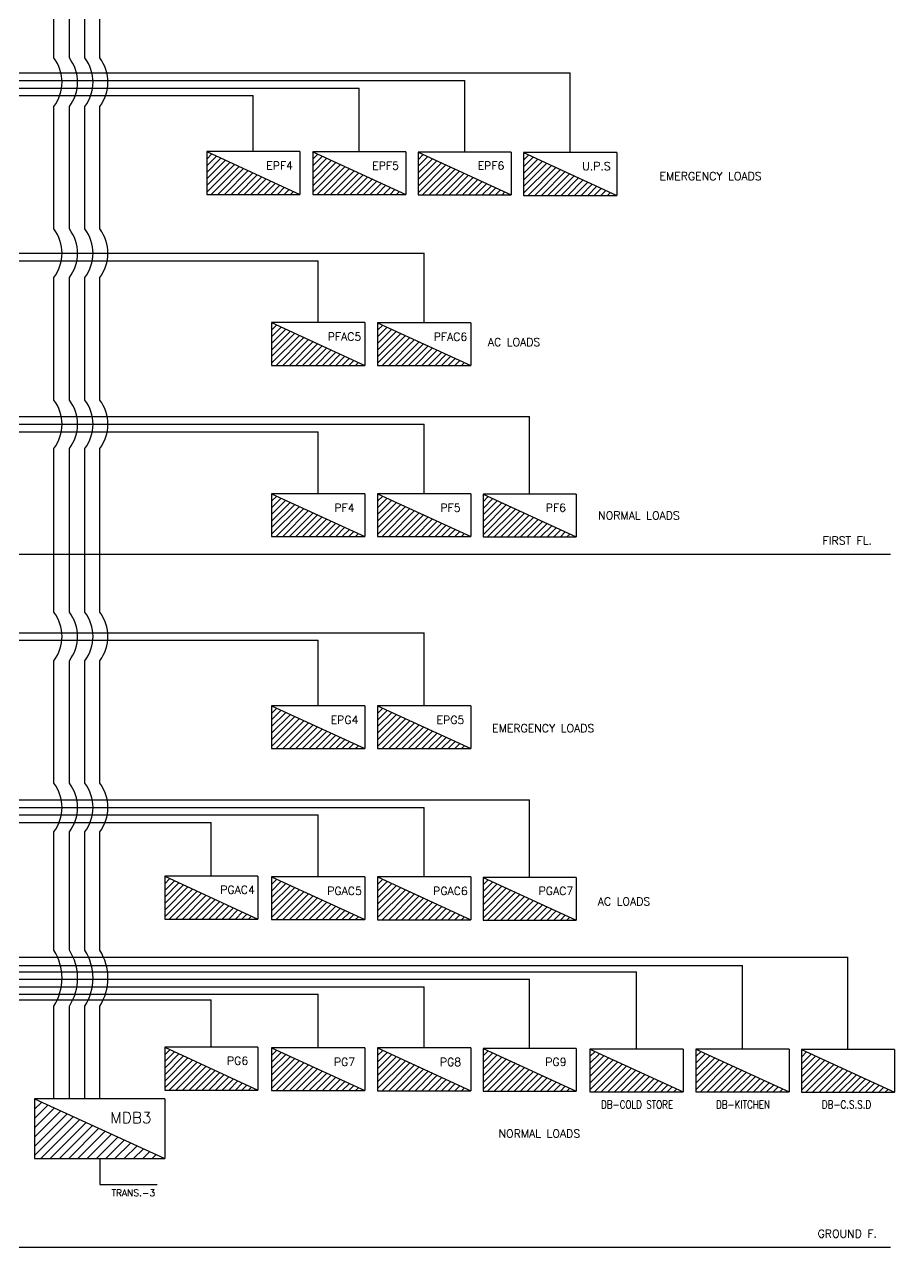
# Model space of a CAD drawing. Extents: x -99534.9 to -99443, y 44726.5 to 44800.5.
# Drawn here: x -99475.61 to -99442.97, y 44726.52 to 44772.36 of the extents above; entities that cross this region are included whole.
import ezdxf
from ezdxf.enums import TextEntityAlignment as Align

# ---------------------------------------------------------------- set-up
doc = ezdxf.new("R2010")
doc.units = 0
doc.header["$MEASUREMENT"] = 0
for name, color, linetype in [('DB', 4, 'CONTINUOUS'), ('E-H', 7, 'CONTINUOUS'), ('TEXT', 200, 'CONTINUOUS'), ('WIRE', 4, 'CONTINUOUS')]:
    doc.layers.add(name, color=color, linetype=linetype)
doc.styles.add('ROMANS', font='ROMANS.shx', dxfattribs={"height": 0.4})

msp = doc.modelspace()

# ---------------------------------------------------------------- linework, layer by layer
at = {"layer": 'DB', "color": 4}
for p, q in [((-99474.503, 44771.102), (-99474.503, 44777.236)), ((-99473.922, 44771.102), (-99473.922, 44777.236)), ((-99473.341, 44771.102), (-99473.341, 44777.236)), ((-99472.782, 44771.102), (-99472.782, 44777.236)), ((-99459.093, 44767.572), (-99459.093, 44770.258)), ((-99455.138, 44767.554), (-99455.138, 44770.544)), ((-99463.049, 44767.59), (-99463.049, 44769.972)), ((-99467.023, 44767.592), (-99467.023, 44769.692)), ((-99474.503, 44764.693), (-99474.503, 44769.284)), ((-99473.922, 44764.693), (-99473.922, 44769.284)), ((-99473.341, 44764.693), (-99473.341, 44769.284)), ((-99472.782, 44764.693), (-99472.782, 44769.284)), ((-99465.276, 44767.592), (-99468.77, 44767.592)), ((-99468.77, 44767.592), (-99465.276, 44765.991)), ((-99468.77, 44767.592), (-99468.77, 44765.991)), ((-99465.276, 44767.592), (-99465.276, 44765.991)), ((-99461.302, 44767.59), (-99464.795, 44767.59)), ((-99464.795, 44767.59), (-99461.302, 44765.989)), ((-99464.795, 44767.59), (-99464.795, 44765.989)), ((-99461.302, 44767.59), (-99461.302, 44765.989)), ((-99457.347, 44767.572), (-99460.84, 44767.572)), ((-99460.84, 44767.572), (-99457.347, 44765.971)), ((-99460.84, 44767.572), (-99460.84, 44765.971)), ((-99457.347, 44767.572), (-99457.347, 44765.971)), ((-99453.391, 44767.554), (-99456.885, 44767.554)), ((-99456.885, 44767.554), (-99453.391, 44765.953)), ((-99456.885, 44767.554), (-99456.885, 44765.953)), ((-99453.391, 44767.554), (-99453.391, 44765.953)), ((-99468.77, 44765.991), (-99465.276, 44765.991)), ((-99464.795, 44765.989), (-99461.302, 44765.989)), ((-99460.84, 44765.971), (-99457.347, 44765.971)), ((-99456.885, 44765.953), (-99453.391, 44765.953)), ((-99464.589, 44761.183), (-99464.589, 44763.504)), ((-99460.614, 44761.181), (-99460.614, 44763.784)), ((-99474.503, 44758.284), (-99474.503, 44762.874)), ((-99473.922, 44758.284), (-99473.922, 44762.874)), ((-99473.341, 44758.284), (-99473.341, 44762.874)), ((-99472.782, 44758.284), (-99472.782, 44762.874)), ((-99466.336, 44761.183), (-99462.842, 44759.582)), ((-99462.842, 44761.183), (-99466.336, 44761.183)), ((-99466.336, 44761.183), (-99466.336, 44759.582)), ((-99462.842, 44761.183), (-99462.842, 44759.582)), ((-99462.361, 44761.181), (-99458.868, 44759.579)), ((-99458.868, 44761.181), (-99462.361, 44761.181)), ((-99462.361, 44761.181), (-99462.361, 44759.579)), ((-99458.868, 44761.181), (-99458.868, 44759.579)), ((-99466.336, 44759.582), (-99462.842, 44759.582)), ((-99462.361, 44759.579), (-99458.868, 44759.579)), ((-99456.659, 44754.753), (-99456.659, 44757.66)), ((-99464.589, 44754.773), (-99464.589, 44757.095)), ((-99460.614, 44754.771), (-99460.614, 44757.374)), ((-99474.503, 44750.332), (-99474.503, 44756.465)), ((-99473.922, 44750.332), (-99473.922, 44756.465)), ((-99473.341, 44750.332), (-99473.341, 44756.465)), ((-99472.782, 44750.332), (-99472.782, 44756.465)), ((-99462.842, 44754.773), (-99466.336, 44754.773)), ((-99466.336, 44754.773), (-99462.842, 44753.172)), ((-99466.336, 44754.773), (-99466.336, 44753.172)), ((-99462.842, 44754.773), (-99462.842, 44753.172)), ((-99458.868, 44754.771), (-99462.361, 44754.771)), ((-99462.361, 44754.771), (-99458.868, 44753.17)), ((-99462.361, 44754.771), (-99462.361, 44753.17)), ((-99458.868, 44754.771), (-99458.868, 44753.17)), ((-99454.912, 44754.753), (-99458.406, 44754.753)), ((-99458.406, 44754.753), (-99454.912, 44753.152)), ((-99458.406, 44754.753), (-99458.406, 44753.152)), ((-99454.912, 44754.753), (-99454.912, 44753.152)), ((-99466.336, 44753.172), (-99462.842, 44753.172)), ((-99462.361, 44753.17), (-99458.868, 44753.17)), ((-99458.406, 44753.152), (-99454.912, 44753.152)), ((-99464.589, 44746.822), (-99464.589, 44749.279)), ((-99460.614, 44746.82), (-99460.614, 44749.558)), ((-99474.503, 44743.922), (-99474.503, 44748.513)), ((-99473.922, 44743.922), (-99473.922, 44748.513)), ((-99473.341, 44743.922), (-99473.341, 44748.513)), ((-99472.782, 44743.922), (-99472.782, 44748.513)), ((-99466.336, 44746.822), (-99462.842, 44745.221)), ((-99462.842, 44746.822), (-99466.336, 44746.822)), ((-99466.336, 44746.822), (-99466.336, 44745.221)), ((-99462.842, 44746.822), (-99462.842, 44745.221)), ((-99462.361, 44746.82), (-99458.868, 44745.218)), ((-99458.868, 44746.82), (-99462.361, 44746.82)), ((-99462.361, 44746.82), (-99462.361, 44745.218)), ((-99458.868, 44746.82), (-99458.868, 44745.218)), ((-99466.336, 44745.221), (-99462.842, 44745.221)), ((-99462.361, 44745.218), (-99458.868, 44745.218)), ((-99456.659, 44740.392), (-99456.659, 44743.299)), ((-99460.614, 44740.41), (-99460.614, 44743.013)), ((-99468.6, 44740.435), (-99468.6, 44742.453)), ((-99464.589, 44740.412), (-99464.589, 44742.734)), ((-99474.503, 44737.669), (-99474.503, 44742.104)), ((-99473.922, 44737.669), (-99473.922, 44742.104)), ((-99473.341, 44737.669), (-99473.341, 44742.104)), ((-99472.782, 44737.669), (-99472.782, 44742.104)), ((-99466.853, 44740.435), (-99470.347, 44740.435)), ((-99470.347, 44740.435), (-99466.853, 44738.834)), ((-99470.347, 44740.435), (-99470.347, 44738.834)), ((-99466.853, 44740.435), (-99466.853, 44738.834)), ((-99462.842, 44740.412), (-99466.336, 44740.412)), ((-99466.336, 44740.412), (-99462.842, 44738.811)), ((-99466.336, 44740.412), (-99466.336, 44738.811)), ((-99462.842, 44740.412), (-99462.842, 44738.811)), ((-99458.868, 44740.41), (-99462.361, 44740.41)), ((-99462.361, 44740.41), (-99458.868, 44738.809)), ((-99462.361, 44740.41), (-99462.361, 44738.809)), ((-99458.868, 44740.41), (-99458.868, 44738.809)), ((-99454.912, 44740.392), (-99458.406, 44740.392)), ((-99458.406, 44740.392), (-99454.912, 44738.791)), ((-99458.406, 44740.392), (-99458.406, 44738.791)), ((-99454.912, 44740.392), (-99454.912, 44738.791)), ((-99470.347, 44738.834), (-99466.853, 44738.834)), ((-99466.336, 44738.811), (-99462.842, 44738.811)), ((-99462.361, 44738.809), (-99458.868, 44738.809)), ((-99458.406, 44738.791), (-99454.912, 44738.791)), ((-99444.719, 44733.94), (-99444.719, 44737.404)), ((-99452.648, 44733.96), (-99452.648, 44736.86)), ((-99448.674, 44733.958), (-99448.674, 44737.094)), ((-99456.659, 44733.983), (-99456.659, 44736.58)), ((-99464.589, 44734.003), (-99464.589, 44736.014)), ((-99460.614, 44734.001), (-99460.614, 44736.294)), ((-99474.503, 44732.096), (-99474.503, 44735.565)), ((-99473.922, 44732.096), (-99473.922, 44735.565)), ((-99473.341, 44732.096), (-99473.341, 44735.565)), ((-99472.782, 44732.096), (-99472.782, 44735.565)), ((-99468.6, 44734.025), (-99468.6, 44735.803)), ((-99470.347, 44734.025), (-99470.347, 44732.424)), ((-99470.347, 44734.025), (-99466.853, 44732.424)), ((-99466.853, 44734.025), (-99470.347, 44734.025)), ((-99466.853, 44734.025), (-99466.853, 44732.424)), ((-99466.336, 44734.003), (-99466.336, 44732.402)), ((-99466.336, 44734.003), (-99462.842, 44732.402)), ((-99462.842, 44734.003), (-99466.336, 44734.003)), ((-99462.842, 44734.003), (-99462.842, 44732.402)), ((-99462.361, 44734.001), (-99462.361, 44732.399)), ((-99462.361, 44734.001), (-99458.868, 44732.399)), ((-99458.868, 44734.001), (-99462.361, 44734.001)), ((-99458.868, 44734.001), (-99458.868, 44732.399)), ((-99458.406, 44733.983), (-99454.912, 44732.381)), ((-99454.912, 44733.983), (-99458.406, 44733.983)), ((-99458.406, 44733.983), (-99458.406, 44732.381)), ((-99454.912, 44733.983), (-99454.912, 44732.381)), ((-99450.902, 44733.96), (-99454.395, 44733.96)), ((-99454.395, 44733.96), (-99450.902, 44732.359)), ((-99454.395, 44733.96), (-99454.395, 44732.359)), ((-99450.902, 44733.96), (-99450.902, 44732.359)), ((-99446.927, 44733.958), (-99450.421, 44733.958)), ((-99450.421, 44733.958), (-99446.927, 44732.357)), ((-99450.421, 44733.958), (-99450.421, 44732.357)), ((-99446.927, 44733.958), (-99446.927, 44732.357)), ((-99446.465, 44733.94), (-99446.465, 44732.339)), ((-99442.972, 44733.94), (-99446.465, 44733.94)), ((-99446.465, 44733.94), (-99442.972, 44732.339)), ((-99442.972, 44733.94), (-99442.972, 44732.339)), ((-99470.347, 44732.424), (-99466.853, 44732.424)), ((-99466.336, 44732.402), (-99462.842, 44732.402)), ((-99462.361, 44732.399), (-99458.868, 44732.399)), ((-99458.406, 44732.381), (-99454.912, 44732.381)), ((-99454.395, 44732.359), (-99450.902, 44732.359)), ((-99450.421, 44732.357), (-99446.927, 44732.357)), ((-99446.465, 44732.339), (-99442.972, 44732.339)), ((-99475.227, 44732.096), (-99470.336, 44729.855)), ((-99470.336, 44732.096), (-99475.227, 44732.096)), ((-99475.227, 44732.096), (-99475.227, 44729.855)), ((-99470.336, 44732.096), (-99470.336, 44729.855)), ((-99475.227, 44729.855), (-99470.336, 44729.855)), ((-99472.779, 44729.855), (-99472.779, 44728.878)), ((-99472.779, 44728.878), (-99470.625, 44728.878))]:
    msp.add_line(p, q, dxfattribs=at)
for centre, radius, start, end in [((-99475.701, 44770.193), 1.504, 322.8028, 37.1972), ((-99475.12, 44770.193), 1.504, 322.8028, 37.1972), ((-99474.539, 44770.193), 1.504, 322.8028, 37.1972), ((-99473.98, 44770.193), 1.504, 322.8028, 37.1972), ((-99475.701, 44763.784), 1.504, 322.8028, 37.1972), ((-99475.12, 44763.784), 1.504, 322.8028, 37.1972), ((-99474.539, 44763.784), 1.504, 322.8028, 37.1972), ((-99473.98, 44763.784), 1.504, 322.8028, 37.1972), ((-99475.701, 44757.374), 1.504, 322.8028, 37.1972), ((-99475.12, 44757.374), 1.504, 322.8028, 37.1972), ((-99474.539, 44757.374), 1.504, 322.8028, 37.1972), ((-99473.98, 44757.374), 1.504, 322.8028, 37.1972), ((-99475.701, 44749.423), 1.504, 322.8028, 37.1972), ((-99475.12, 44749.423), 1.504, 322.8028, 37.1972), ((-99474.539, 44749.423), 1.504, 322.8028, 37.1972), ((-99473.98, 44749.423), 1.504, 322.8028, 37.1972), ((-99475.701, 44743.013), 1.504, 322.8028, 37.1972), ((-99475.12, 44743.013), 1.504, 322.8028, 37.1972), ((-99474.539, 44743.013), 1.504, 322.8028, 37.1972), ((-99473.98, 44743.013), 1.504, 322.8028, 37.1972), ((-99476.159, 44736.617), 1.962, 327.5724, 32.4276), ((-99475.578, 44736.617), 1.962, 327.5724, 32.4276), ((-99474.997, 44736.617), 1.962, 327.5724, 32.4276), ((-99474.438, 44736.617), 1.962, 327.5724, 32.4276)]:
    msp.add_arc(centre, radius, start, end, dxfattribs=at)
at = {"layer": 'E-H', "color": 4}
for p, q in [((-99487.252, 44770.544), (-99455.138, 44770.544)), ((-99487.252, 44770.258), (-99459.093, 44770.258)), ((-99487.252, 44769.972), (-99463.049, 44769.972)), ((-99487.252, 44769.692), (-99467.023, 44769.692)), ((-99487.252, 44763.784), (-99460.614, 44763.784)), ((-99487.252, 44763.504), (-99464.589, 44763.504)), ((-99487.252, 44757.66), (-99456.659, 44757.66)), ((-99487.252, 44757.374), (-99460.614, 44757.374)), ((-99487.252, 44757.095), (-99464.589, 44757.095)), ((-99443.125, 44752.497), (-99494.238, 44752.497)), ((-99487.252, 44749.558), (-99460.614, 44749.558)), ((-99487.252, 44749.279), (-99464.589, 44749.279)), ((-99487.252, 44743.299), (-99456.659, 44743.299)), ((-99487.252, 44743.013), (-99460.614, 44743.013)), ((-99487.252, 44742.734), (-99464.589, 44742.734)), ((-99487.252, 44742.453), (-99468.6, 44742.453)), ((-99487.252, 44737.404), (-99444.719, 44737.404)), ((-99487.252, 44737.094), (-99448.674, 44737.094)), ((-99487.252, 44736.86), (-99452.648, 44736.86)), ((-99487.252, 44736.58), (-99456.659, 44736.58)), ((-99487.252, 44736.294), (-99460.614, 44736.294)), ((-99487.252, 44736.014), (-99464.589, 44736.014)), ((-99487.252, 44735.803), (-99468.6, 44735.803)), ((-99443.125, 44726.522), (-99494.238, 44726.522))]:
    msp.add_line(p, q, dxfattribs=at)
at = {"layer": 'WIRE', "color": 9}
for p, q in [((-99468.77, 44767.56), (-99468.747, 44767.582)), ((-99468.77, 44767.311), (-99468.577, 44767.504)), ((-99464.795, 44767.557), (-99464.773, 44767.58)), ((-99464.795, 44767.309), (-99464.603, 44767.502)), ((-99460.84, 44767.539), (-99460.818, 44767.562)), ((-99456.885, 44767.521), (-99456.863, 44767.544)), ((-99468.77, 44767.063), (-99468.407, 44767.426)), ((-99468.77, 44766.815), (-99468.237, 44767.348)), ((-99468.77, 44766.567), (-99468.067, 44767.27)), ((-99468.77, 44766.319), (-99467.896, 44767.192)), ((-99468.77, 44766.07), (-99467.726, 44767.114)), ((-99464.795, 44767.061), (-99464.433, 44767.424)), ((-99464.795, 44766.813), (-99464.262, 44767.346)), ((-99464.795, 44766.565), (-99464.092, 44767.268)), ((-99464.795, 44766.316), (-99463.922, 44767.19)), ((-99464.795, 44766.068), (-99463.752, 44767.112)), ((-99460.84, 44767.291), (-99460.648, 44767.484)), ((-99460.84, 44767.043), (-99460.477, 44767.406)), ((-99460.84, 44766.795), (-99460.307, 44767.328)), ((-99460.84, 44766.547), (-99460.137, 44767.25)), ((-99460.84, 44766.298), (-99459.967, 44767.172)), ((-99460.84, 44766.05), (-99459.797, 44767.094)), ((-99456.885, 44767.273), (-99456.692, 44767.466)), ((-99456.885, 44767.025), (-99456.522, 44767.388)), ((-99456.885, 44766.777), (-99456.352, 44767.31)), ((-99456.885, 44766.529), (-99456.182, 44767.232)), ((-99456.885, 44766.28), (-99456.012, 44767.154)), ((-99456.885, 44766.032), (-99455.841, 44767.076)), ((-99468.601, 44765.991), (-99467.556, 44767.036)), ((-99468.353, 44765.991), (-99467.386, 44766.958)), ((-99468.105, 44765.991), (-99467.216, 44766.88)), ((-99467.856, 44765.991), (-99467.046, 44766.802)), ((-99467.608, 44765.991), (-99466.875, 44766.724)), ((-99467.36, 44765.991), (-99466.705, 44766.646)), ((-99464.627, 44765.989), (-99463.582, 44767.034)), ((-99464.378, 44765.989), (-99463.411, 44766.956)), ((-99464.13, 44765.989), (-99463.241, 44766.878)), ((-99463.882, 44765.989), (-99463.071, 44766.8)), ((-99463.634, 44765.989), (-99462.901, 44766.722)), ((-99463.386, 44765.989), (-99462.731, 44766.644)), ((-99460.671, 44765.971), (-99459.626, 44767.016)), ((-99460.423, 44765.971), (-99459.456, 44766.938)), ((-99460.175, 44765.971), (-99459.286, 44766.86)), ((-99459.927, 44765.971), (-99459.116, 44766.782)), ((-99459.679, 44765.971), (-99458.946, 44766.704)), ((-99459.43, 44765.971), (-99458.775, 44766.626)), ((-99456.716, 44765.953), (-99455.671, 44766.998)), ((-99456.468, 44765.953), (-99455.501, 44766.92)), ((-99456.22, 44765.953), (-99455.331, 44766.842)), ((-99455.972, 44765.953), (-99455.161, 44766.764)), ((-99455.723, 44765.953), (-99454.99, 44766.686)), ((-99455.475, 44765.953), (-99454.82, 44766.608)), ((-99467.112, 44765.991), (-99466.535, 44766.568)), ((-99466.864, 44765.991), (-99466.365, 44766.49)), ((-99466.615, 44765.991), (-99466.195, 44766.412)), ((-99466.367, 44765.991), (-99466.024, 44766.334)), ((-99466.119, 44765.991), (-99465.854, 44766.256)), ((-99465.871, 44765.991), (-99465.684, 44766.178)), ((-99463.137, 44765.989), (-99462.56, 44766.566)), ((-99462.889, 44765.989), (-99462.39, 44766.488)), ((-99462.641, 44765.989), (-99462.22, 44766.41)), ((-99462.393, 44765.989), (-99462.05, 44766.332)), ((-99462.145, 44765.989), (-99461.88, 44766.254)), ((-99461.896, 44765.989), (-99461.709, 44766.176)), ((-99459.182, 44765.971), (-99458.605, 44766.548)), ((-99458.934, 44765.971), (-99458.435, 44766.47)), ((-99458.686, 44765.971), (-99458.265, 44766.392)), ((-99458.438, 44765.971), (-99458.095, 44766.314)), ((-99458.189, 44765.971), (-99457.925, 44766.236)), ((-99457.941, 44765.971), (-99457.754, 44766.158)), ((-99455.227, 44765.953), (-99454.65, 44766.53)), ((-99454.979, 44765.953), (-99454.48, 44766.452)), ((-99454.731, 44765.953), (-99454.31, 44766.374)), ((-99454.482, 44765.953), (-99454.14, 44766.296)), ((-99454.234, 44765.953), (-99453.969, 44766.218)), ((-99453.986, 44765.953), (-99453.799, 44766.14)), ((-99465.623, 44765.991), (-99465.514, 44766.1)), ((-99465.374, 44765.991), (-99465.344, 44766.022)), ((-99461.648, 44765.989), (-99461.539, 44766.098)), ((-99461.4, 44765.989), (-99461.369, 44766.02)), ((-99457.693, 44765.971), (-99457.584, 44766.08)), ((-99457.445, 44765.971), (-99457.414, 44766.002)), ((-99453.738, 44765.953), (-99453.629, 44766.062)), ((-99453.49, 44765.953), (-99453.459, 44765.984)), ((-99466.336, 44761.15), (-99466.313, 44761.173)), ((-99466.336, 44760.902), (-99466.143, 44761.095)), ((-99462.361, 44761.148), (-99462.339, 44761.17)), ((-99462.361, 44760.9), (-99462.169, 44761.092)), ((-99466.336, 44760.654), (-99465.973, 44761.017)), ((-99466.336, 44760.406), (-99465.803, 44760.939)), ((-99466.336, 44760.157), (-99465.633, 44760.861)), ((-99466.336, 44759.909), (-99465.462, 44760.783)), ((-99466.336, 44759.661), (-99465.292, 44760.705)), ((-99466.167, 44759.582), (-99465.122, 44760.627)), ((-99462.361, 44760.652), (-99461.998, 44761.014)), ((-99462.361, 44760.403), (-99461.828, 44760.936)), ((-99462.361, 44760.155), (-99461.658, 44760.858)), ((-99462.361, 44759.907), (-99461.488, 44760.78)), ((-99462.361, 44759.659), (-99461.318, 44760.702)), ((-99462.192, 44759.579), (-99461.147, 44760.624)), ((-99465.919, 44759.582), (-99464.952, 44760.549)), ((-99465.671, 44759.582), (-99464.782, 44760.471)), ((-99465.422, 44759.582), (-99464.611, 44760.393)), ((-99465.174, 44759.582), (-99464.441, 44760.315)), ((-99464.926, 44759.582), (-99464.271, 44760.237)), ((-99461.944, 44759.579), (-99460.977, 44760.546)), ((-99461.696, 44759.579), (-99460.807, 44760.468)), ((-99461.448, 44759.579), (-99460.637, 44760.39)), ((-99461.2, 44759.579), (-99460.467, 44760.312)), ((-99460.951, 44759.579), (-99460.297, 44760.234)), ((-99464.678, 44759.582), (-99464.101, 44760.159)), ((-99464.43, 44759.582), (-99463.931, 44760.081)), ((-99464.181, 44759.582), (-99463.76, 44760.002)), ((-99463.933, 44759.582), (-99463.59, 44759.924)), ((-99463.685, 44759.582), (-99463.42, 44759.846)), ((-99463.437, 44759.582), (-99463.25, 44759.768)), ((-99460.703, 44759.579), (-99460.126, 44760.156)), ((-99460.455, 44759.579), (-99459.956, 44760.078)), ((-99460.207, 44759.579), (-99459.786, 44760)), ((-99459.959, 44759.579), (-99459.616, 44759.922)), ((-99459.71, 44759.579), (-99459.446, 44759.844)), ((-99459.462, 44759.579), (-99459.275, 44759.766)), ((-99463.189, 44759.582), (-99463.08, 44759.69)), ((-99462.94, 44759.582), (-99462.91, 44759.612)), ((-99459.214, 44759.579), (-99459.105, 44759.688)), ((-99458.966, 44759.579), (-99458.935, 44759.61)), ((-99466.336, 44754.741), (-99466.313, 44754.763)), ((-99466.336, 44754.493), (-99466.143, 44754.685)), ((-99462.361, 44754.738), (-99462.339, 44754.761)), ((-99462.361, 44754.49), (-99462.169, 44754.683)), ((-99458.406, 44754.72), (-99458.384, 44754.743)), ((-99466.336, 44754.244), (-99465.973, 44754.607)), ((-99466.336, 44753.996), (-99465.803, 44754.529)), ((-99466.336, 44753.748), (-99465.633, 44754.451)), ((-99466.336, 44753.5), (-99465.462, 44754.373)), ((-99466.336, 44753.252), (-99465.292, 44754.295)), ((-99466.167, 44753.172), (-99465.122, 44754.217)), ((-99462.361, 44754.242), (-99461.998, 44754.605)), ((-99462.361, 44753.994), (-99461.828, 44754.527)), ((-99462.361, 44753.746), (-99461.658, 44754.449)), ((-99462.361, 44753.498), (-99461.488, 44754.371)), ((-99462.361, 44753.249), (-99461.318, 44754.293)), ((-99462.192, 44753.17), (-99461.147, 44754.215)), ((-99458.406, 44754.472), (-99458.213, 44754.665)), ((-99458.406, 44754.224), (-99458.043, 44754.587)), ((-99458.406, 44753.976), (-99457.873, 44754.509)), ((-99458.406, 44753.728), (-99457.703, 44754.431)), ((-99458.406, 44753.479), (-99457.533, 44754.353)), ((-99458.406, 44753.231), (-99457.363, 44754.275)), ((-99465.919, 44753.172), (-99464.952, 44754.139)), ((-99465.671, 44753.172), (-99464.782, 44754.061)), ((-99465.422, 44753.172), (-99464.611, 44753.983)), ((-99465.174, 44753.172), (-99464.441, 44753.905)), ((-99464.926, 44753.172), (-99464.271, 44753.827)), ((-99464.678, 44753.172), (-99464.101, 44753.749)), ((-99461.944, 44753.17), (-99460.977, 44754.137)), ((-99461.696, 44753.17), (-99460.807, 44754.059)), ((-99461.448, 44753.17), (-99460.637, 44753.981)), ((-99461.2, 44753.17), (-99460.467, 44753.903)), ((-99460.951, 44753.17), (-99460.297, 44753.825)), ((-99458.237, 44753.152), (-99457.192, 44754.197)), ((-99457.989, 44753.152), (-99457.022, 44754.119)), ((-99457.741, 44753.152), (-99456.852, 44754.041)), ((-99457.493, 44753.152), (-99456.682, 44753.963)), ((-99457.244, 44753.152), (-99456.512, 44753.885)), ((-99456.996, 44753.152), (-99456.341, 44753.807)), ((-99464.43, 44753.172), (-99463.931, 44753.671)), ((-99464.181, 44753.172), (-99463.76, 44753.593)), ((-99463.933, 44753.172), (-99463.59, 44753.515)), ((-99463.685, 44753.172), (-99463.42, 44753.437)), ((-99463.437, 44753.172), (-99463.25, 44753.359)), ((-99460.703, 44753.17), (-99460.126, 44753.747)), ((-99460.455, 44753.17), (-99459.956, 44753.669)), ((-99460.207, 44753.17), (-99459.786, 44753.591)), ((-99459.959, 44753.17), (-99459.616, 44753.513)), ((-99459.71, 44753.17), (-99459.446, 44753.435)), ((-99459.462, 44753.17), (-99459.275, 44753.357)), ((-99456.748, 44753.152), (-99456.171, 44753.729)), ((-99456.5, 44753.152), (-99456.001, 44753.651)), ((-99456.252, 44753.152), (-99455.831, 44753.573)), ((-99456.003, 44753.152), (-99455.661, 44753.495)), ((-99455.755, 44753.152), (-99455.49, 44753.417)), ((-99455.507, 44753.152), (-99455.32, 44753.339)), ((-99463.189, 44753.172), (-99463.08, 44753.281)), ((-99462.94, 44753.172), (-99462.91, 44753.203)), ((-99459.214, 44753.17), (-99459.105, 44753.279)), ((-99458.966, 44753.17), (-99458.935, 44753.201)), ((-99455.259, 44753.152), (-99455.15, 44753.261)), ((-99455.011, 44753.152), (-99454.98, 44753.183)), ((-99466.336, 44746.789), (-99466.313, 44746.811)), ((-99466.336, 44746.541), (-99466.143, 44746.733)), ((-99466.336, 44746.293), (-99465.973, 44746.655)), ((-99466.336, 44746.044), (-99465.803, 44746.577)), ((-99466.336, 44745.796), (-99465.633, 44746.499)), ((-99466.336, 44745.548), (-99465.462, 44746.421)), ((-99462.361, 44746.787), (-99462.339, 44746.809)), ((-99462.361, 44746.539), (-99462.169, 44746.731)), ((-99462.361, 44746.29), (-99461.998, 44746.653)), ((-99462.361, 44746.042), (-99461.828, 44746.575)), ((-99462.361, 44745.794), (-99461.658, 44746.497)), ((-99462.361, 44745.546), (-99461.488, 44746.419)), ((-99466.336, 44745.3), (-99465.292, 44746.343)), ((-99466.167, 44745.221), (-99465.122, 44746.265)), ((-99465.919, 44745.221), (-99464.952, 44746.187)), ((-99465.671, 44745.221), (-99464.782, 44746.109)), ((-99465.422, 44745.221), (-99464.611, 44746.031)), ((-99462.361, 44745.298), (-99461.318, 44746.341)), ((-99462.192, 44745.218), (-99461.147, 44746.263)), ((-99461.944, 44745.218), (-99460.977, 44746.185)), ((-99461.696, 44745.218), (-99460.807, 44746.107)), ((-99461.448, 44745.218), (-99460.637, 44746.029)), ((-99465.174, 44745.221), (-99464.441, 44745.953)), ((-99464.926, 44745.221), (-99464.271, 44745.875)), ((-99464.678, 44745.221), (-99464.101, 44745.797)), ((-99464.43, 44745.221), (-99463.931, 44745.719)), ((-99464.181, 44745.221), (-99463.76, 44745.641)), ((-99463.933, 44745.221), (-99463.59, 44745.563)), ((-99461.2, 44745.218), (-99460.467, 44745.951)), ((-99460.951, 44745.218), (-99460.297, 44745.873)), ((-99460.703, 44745.218), (-99460.126, 44745.795)), ((-99460.455, 44745.218), (-99459.956, 44745.717)), ((-99460.207, 44745.218), (-99459.786, 44745.639)), ((-99459.959, 44745.218), (-99459.616, 44745.561)), ((-99463.685, 44745.221), (-99463.42, 44745.485)), ((-99463.437, 44745.221), (-99463.25, 44745.407)), ((-99463.189, 44745.221), (-99463.08, 44745.329)), ((-99462.94, 44745.221), (-99462.91, 44745.251)), ((-99459.71, 44745.218), (-99459.446, 44745.483)), ((-99459.462, 44745.218), (-99459.275, 44745.405)), ((-99459.214, 44745.218), (-99459.105, 44745.327)), ((-99458.966, 44745.218), (-99458.935, 44745.249)), ((-99470.347, 44740.402), (-99470.324, 44740.424)), ((-99470.347, 44740.154), (-99470.154, 44740.346)), ((-99470.347, 44739.906), (-99469.984, 44740.268)), ((-99470.347, 44739.658), (-99469.814, 44740.19)), ((-99470.347, 44739.409), (-99469.643, 44740.112)), ((-99470.347, 44739.161), (-99469.473, 44740.034)), ((-99466.336, 44740.38), (-99466.313, 44740.402)), ((-99466.336, 44740.131), (-99466.143, 44740.324)), ((-99466.336, 44739.883), (-99465.973, 44740.246)), ((-99466.336, 44739.635), (-99465.803, 44740.168)), ((-99466.336, 44739.387), (-99465.633, 44740.09)), ((-99466.336, 44739.139), (-99465.462, 44740.012)), ((-99462.361, 44740.377), (-99462.339, 44740.4)), ((-99462.361, 44740.129), (-99462.169, 44740.322)), ((-99462.361, 44739.881), (-99461.998, 44740.244)), ((-99462.361, 44739.633), (-99461.828, 44740.166)), ((-99462.361, 44739.385), (-99461.658, 44740.088)), ((-99462.361, 44739.136), (-99461.488, 44740.01)), ((-99458.406, 44740.359), (-99458.384, 44740.382)), ((-99458.406, 44740.111), (-99458.213, 44740.304)), ((-99458.406, 44739.863), (-99458.043, 44740.226)), ((-99458.406, 44739.615), (-99457.873, 44740.148)), ((-99458.406, 44739.367), (-99457.703, 44740.07)), ((-99470.347, 44738.913), (-99469.303, 44739.956)), ((-99470.178, 44738.834), (-99469.133, 44739.878)), ((-99469.93, 44738.834), (-99468.963, 44739.8)), ((-99469.681, 44738.834), (-99468.793, 44739.722)), ((-99469.433, 44738.834), (-99468.622, 44739.644)), ((-99469.185, 44738.834), (-99468.452, 44739.566)), ((-99466.336, 44738.89), (-99465.292, 44739.934)), ((-99466.167, 44738.811), (-99465.122, 44739.856)), ((-99465.919, 44738.811), (-99464.952, 44739.778)), ((-99465.671, 44738.811), (-99464.782, 44739.7)), ((-99465.422, 44738.811), (-99464.611, 44739.622)), ((-99465.174, 44738.811), (-99464.441, 44739.544)), ((-99462.361, 44738.888), (-99461.318, 44739.932)), ((-99462.192, 44738.809), (-99461.147, 44739.854)), ((-99461.944, 44738.809), (-99460.977, 44739.776)), ((-99461.696, 44738.809), (-99460.807, 44739.698)), ((-99461.448, 44738.809), (-99460.637, 44739.62)), ((-99461.2, 44738.809), (-99460.467, 44739.542)), ((-99458.406, 44739.118), (-99457.533, 44739.992)), ((-99458.406, 44738.87), (-99457.363, 44739.914)), ((-99458.237, 44738.791), (-99457.192, 44739.836)), ((-99457.989, 44738.791), (-99457.022, 44739.758)), ((-99457.741, 44738.791), (-99456.852, 44739.68)), ((-99457.493, 44738.791), (-99456.682, 44739.602)), ((-99468.937, 44738.834), (-99468.282, 44739.488)), ((-99468.689, 44738.834), (-99468.112, 44739.41)), ((-99468.44, 44738.834), (-99467.942, 44739.332)), ((-99468.192, 44738.834), (-99467.771, 44739.254)), ((-99467.944, 44738.834), (-99467.601, 44739.176)), ((-99467.696, 44738.834), (-99467.431, 44739.098)), ((-99464.926, 44738.811), (-99464.271, 44739.466)), ((-99464.678, 44738.811), (-99464.101, 44739.388)), ((-99464.43, 44738.811), (-99463.931, 44739.31)), ((-99464.181, 44738.811), (-99463.76, 44739.232)), ((-99463.933, 44738.811), (-99463.59, 44739.154)), ((-99460.951, 44738.809), (-99460.297, 44739.464)), ((-99460.703, 44738.809), (-99460.126, 44739.386)), ((-99460.455, 44738.809), (-99459.956, 44739.308)), ((-99460.207, 44738.809), (-99459.786, 44739.23)), ((-99459.959, 44738.809), (-99459.616, 44739.152)), ((-99457.244, 44738.791), (-99456.512, 44739.524)), ((-99456.996, 44738.791), (-99456.341, 44739.446)), ((-99456.748, 44738.791), (-99456.171, 44739.368)), ((-99456.5, 44738.791), (-99456.001, 44739.29)), ((-99456.252, 44738.791), (-99455.831, 44739.212)), ((-99456.003, 44738.791), (-99455.661, 44739.134)), ((-99467.448, 44738.834), (-99467.261, 44739.02)), ((-99467.2, 44738.834), (-99467.091, 44738.942)), ((-99466.951, 44738.834), (-99466.92, 44738.864)), ((-99463.685, 44738.811), (-99463.42, 44739.076)), ((-99463.437, 44738.811), (-99463.25, 44738.998)), ((-99463.189, 44738.811), (-99463.08, 44738.92)), ((-99462.94, 44738.811), (-99462.91, 44738.842)), ((-99459.71, 44738.809), (-99459.446, 44739.074)), ((-99459.462, 44738.809), (-99459.275, 44738.996)), ((-99459.214, 44738.809), (-99459.105, 44738.918)), ((-99458.966, 44738.809), (-99458.935, 44738.84)), ((-99455.755, 44738.791), (-99455.49, 44739.056)), ((-99455.507, 44738.791), (-99455.32, 44738.978)), ((-99455.259, 44738.791), (-99455.15, 44738.9)), ((-99455.011, 44738.791), (-99454.98, 44738.822)), ((-99470.347, 44733.993), (-99470.324, 44734.015)), ((-99470.347, 44733.744), (-99470.154, 44733.937)), ((-99470.347, 44733.496), (-99469.984, 44733.859)), ((-99470.347, 44733.248), (-99469.814, 44733.781)), ((-99470.347, 44733), (-99469.643, 44733.703)), ((-99470.347, 44732.752), (-99469.473, 44733.625)), ((-99466.336, 44733.97), (-99466.313, 44733.993)), ((-99466.336, 44733.722), (-99466.143, 44733.915)), ((-99466.336, 44733.474), (-99465.973, 44733.837)), ((-99466.336, 44733.226), (-99465.803, 44733.759)), ((-99466.336, 44732.977), (-99465.633, 44733.681)), ((-99466.336, 44732.729), (-99465.462, 44733.603)), ((-99462.361, 44733.968), (-99462.339, 44733.99)), ((-99462.361, 44733.72), (-99462.169, 44733.912)), ((-99462.361, 44733.472), (-99461.998, 44733.834)), ((-99462.361, 44733.223), (-99461.828, 44733.756)), ((-99462.361, 44732.975), (-99461.658, 44733.678)), ((-99462.361, 44732.727), (-99461.488, 44733.6)), ((-99458.406, 44733.95), (-99458.384, 44733.972)), ((-99458.406, 44733.702), (-99458.213, 44733.894)), ((-99458.406, 44733.454), (-99458.043, 44733.816)), ((-99458.406, 44733.205), (-99457.873, 44733.738)), ((-99458.406, 44732.957), (-99457.703, 44733.66)), ((-99458.406, 44732.709), (-99457.533, 44733.582)), ((-99454.395, 44733.927), (-99454.373, 44733.95)), ((-99454.395, 44733.679), (-99454.203, 44733.872)), ((-99454.395, 44733.431), (-99454.032, 44733.794)), ((-99454.395, 44733.183), (-99453.862, 44733.716)), ((-99454.395, 44732.935), (-99453.692, 44733.638)), ((-99450.421, 44733.925), (-99450.398, 44733.948)), ((-99450.421, 44733.677), (-99450.228, 44733.87)), ((-99450.421, 44733.429), (-99450.058, 44733.792)), ((-99450.421, 44733.181), (-99449.888, 44733.714)), ((-99450.421, 44732.932), (-99449.717, 44733.636)), ((-99446.465, 44733.907), (-99446.443, 44733.93)), ((-99446.465, 44733.659), (-99446.273, 44733.852)), ((-99446.465, 44733.411), (-99446.103, 44733.774)), ((-99446.465, 44733.163), (-99445.932, 44733.696)), ((-99446.465, 44732.914), (-99445.762, 44733.618)), ((-99470.347, 44732.503), (-99469.303, 44733.547)), ((-99470.178, 44732.424), (-99469.133, 44733.469)), ((-99469.93, 44732.424), (-99468.963, 44733.391)), ((-99469.681, 44732.424), (-99468.793, 44733.313)), ((-99469.433, 44732.424), (-99468.622, 44733.235)), ((-99469.185, 44732.424), (-99468.452, 44733.157)), ((-99466.336, 44732.481), (-99465.292, 44733.525)), ((-99466.167, 44732.402), (-99465.122, 44733.447)), ((-99465.919, 44732.402), (-99464.952, 44733.369)), ((-99465.671, 44732.402), (-99464.782, 44733.291)), ((-99465.422, 44732.402), (-99464.611, 44733.213)), ((-99465.174, 44732.402), (-99464.441, 44733.135)), ((-99462.361, 44732.479), (-99461.318, 44733.522)), ((-99462.192, 44732.399), (-99461.147, 44733.444)), ((-99461.944, 44732.399), (-99460.977, 44733.366)), ((-99461.696, 44732.399), (-99460.807, 44733.288)), ((-99461.448, 44732.399), (-99460.637, 44733.21)), ((-99461.2, 44732.399), (-99460.467, 44733.132)), ((-99458.406, 44732.461), (-99457.363, 44733.504)), ((-99458.237, 44732.381), (-99457.192, 44733.426)), ((-99457.989, 44732.381), (-99457.022, 44733.348)), ((-99457.741, 44732.381), (-99456.852, 44733.27)), ((-99457.493, 44732.381), (-99456.682, 44733.192)), ((-99454.395, 44732.686), (-99453.522, 44733.56)), ((-99454.395, 44732.438), (-99453.352, 44733.482)), ((-99454.226, 44732.359), (-99453.181, 44733.404)), ((-99453.978, 44732.359), (-99453.011, 44733.326)), ((-99453.73, 44732.359), (-99452.841, 44733.248)), ((-99453.482, 44732.359), (-99452.671, 44733.17)), ((-99450.421, 44732.684), (-99449.547, 44733.558)), ((-99450.421, 44732.436), (-99449.377, 44733.48)), ((-99450.252, 44732.357), (-99449.207, 44733.402)), ((-99450.004, 44732.357), (-99449.037, 44733.324)), ((-99449.755, 44732.357), (-99448.866, 44733.246)), ((-99449.507, 44732.357), (-99448.696, 44733.168)), ((-99446.465, 44732.666), (-99445.592, 44733.54)), ((-99446.465, 44732.418), (-99445.422, 44733.462)), ((-99446.297, 44732.339), (-99445.252, 44733.384)), ((-99446.048, 44732.339), (-99445.082, 44733.306)), ((-99445.8, 44732.339), (-99444.911, 44733.228)), ((-99445.552, 44732.339), (-99444.741, 44733.15)), ((-99468.937, 44732.424), (-99468.282, 44733.079)), ((-99468.689, 44732.424), (-99468.112, 44733.001)), ((-99468.44, 44732.424), (-99467.942, 44732.923)), ((-99468.192, 44732.424), (-99467.771, 44732.845)), ((-99467.944, 44732.424), (-99467.601, 44732.767)), ((-99467.696, 44732.424), (-99467.431, 44732.689)), ((-99464.926, 44732.402), (-99464.271, 44733.057)), ((-99464.678, 44732.402), (-99464.101, 44732.979)), ((-99464.43, 44732.402), (-99463.931, 44732.901)), ((-99464.181, 44732.402), (-99463.76, 44732.823)), ((-99463.933, 44732.402), (-99463.59, 44732.745)), ((-99463.685, 44732.402), (-99463.42, 44732.667)), ((-99460.951, 44732.399), (-99460.297, 44733.054)), ((-99460.703, 44732.399), (-99460.126, 44732.976)), ((-99460.455, 44732.399), (-99459.956, 44732.898)), ((-99460.207, 44732.399), (-99459.786, 44732.82)), ((-99459.959, 44732.399), (-99459.616, 44732.742)), ((-99459.71, 44732.399), (-99459.446, 44732.664)), ((-99457.244, 44732.381), (-99456.512, 44733.114)), ((-99456.996, 44732.381), (-99456.341, 44733.036)), ((-99456.748, 44732.381), (-99456.171, 44732.958)), ((-99456.5, 44732.381), (-99456.001, 44732.88)), ((-99456.252, 44732.381), (-99455.831, 44732.802)), ((-99456.003, 44732.381), (-99455.661, 44732.724)), ((-99453.234, 44732.359), (-99452.501, 44733.092)), ((-99452.985, 44732.359), (-99452.33, 44733.014)), ((-99452.737, 44732.359), (-99452.16, 44732.936)), ((-99452.489, 44732.359), (-99451.99, 44732.858)), ((-99452.241, 44732.359), (-99451.82, 44732.78)), ((-99451.993, 44732.359), (-99451.65, 44732.702)), ((-99449.259, 44732.357), (-99448.526, 44733.09)), ((-99449.011, 44732.357), (-99448.356, 44733.012)), ((-99448.763, 44732.357), (-99448.186, 44732.934)), ((-99448.514, 44732.357), (-99448.016, 44732.856)), ((-99448.266, 44732.357), (-99447.845, 44732.778)), ((-99448.018, 44732.357), (-99447.675, 44732.7)), ((-99445.304, 44732.339), (-99444.571, 44733.072)), ((-99445.056, 44732.339), (-99444.401, 44732.994)), ((-99444.807, 44732.339), (-99444.231, 44732.916)), ((-99444.559, 44732.339), (-99444.06, 44732.838)), ((-99444.311, 44732.339), (-99443.89, 44732.76)), ((-99444.063, 44732.339), (-99443.72, 44732.682)), ((-99467.448, 44732.424), (-99467.261, 44732.611)), ((-99467.2, 44732.424), (-99467.091, 44732.533)), ((-99466.951, 44732.424), (-99466.92, 44732.455)), ((-99463.437, 44732.402), (-99463.25, 44732.589)), ((-99463.189, 44732.402), (-99463.08, 44732.511)), ((-99462.94, 44732.402), (-99462.91, 44732.433)), ((-99459.462, 44732.399), (-99459.275, 44732.586)), ((-99459.214, 44732.399), (-99459.105, 44732.508)), ((-99458.966, 44732.399), (-99458.935, 44732.43)), ((-99455.755, 44732.381), (-99455.49, 44732.646)), ((-99455.507, 44732.381), (-99455.32, 44732.568)), ((-99455.259, 44732.381), (-99455.15, 44732.49)), ((-99455.011, 44732.381), (-99454.98, 44732.412)), ((-99451.744, 44732.359), (-99451.479, 44732.624)), ((-99451.496, 44732.359), (-99451.309, 44732.546)), ((-99451.248, 44732.359), (-99451.139, 44732.468)), ((-99451, 44732.359), (-99450.969, 44732.39)), ((-99447.77, 44732.357), (-99447.505, 44732.622)), ((-99447.522, 44732.357), (-99447.335, 44732.544)), ((-99447.273, 44732.357), (-99447.165, 44732.466)), ((-99447.025, 44732.357), (-99446.994, 44732.388)), ((-99443.815, 44732.339), (-99443.55, 44732.604)), ((-99443.566, 44732.339), (-99443.38, 44732.526)), ((-99443.318, 44732.339), (-99443.209, 44732.448)), ((-99443.07, 44732.339), (-99443.039, 44732.37)), ((-99475.227, 44731.703), (-99474.957, 44731.973)), ((-99475.227, 44731.356), (-99474.719, 44731.864)), ((-99475.227, 44731.008), (-99474.481, 44731.754)), ((-99475.227, 44730.661), (-99474.243, 44731.645)), ((-99475.227, 44730.313), (-99474.004, 44731.536)), ((-99475.227, 44729.966), (-99473.766, 44731.427)), ((-99474.991, 44729.855), (-99473.528, 44731.318)), ((-99474.643, 44729.855), (-99473.29, 44731.208)), ((-99474.296, 44729.855), (-99473.051, 44731.099)), ((-99473.948, 44729.855), (-99472.813, 44730.99)), ((-99473.601, 44729.855), (-99472.575, 44730.881)), ((-99473.253, 44729.855), (-99472.336, 44730.772)), ((-99472.906, 44729.855), (-99472.098, 44730.662)), ((-99472.558, 44729.855), (-99471.86, 44730.553)), ((-99472.211, 44729.855), (-99471.622, 44730.444)), ((-99471.863, 44729.855), (-99471.383, 44730.335)), ((-99471.516, 44729.855), (-99471.145, 44730.226)), ((-99471.169, 44729.855), (-99470.907, 44730.116)), ((-99470.821, 44729.855), (-99470.669, 44730.007))]:
    msp.add_line(p, q, dxfattribs=at)

# ---------------------------------------------------------------- texts
at = {"layer": 'E-H', "color": 4, "style": 'ROMANS'}
for s, p in [('FIRST FL.', (-99444.745, 44753.016)), ('GROUND F.', (-99444.745, 44727.04))]:
    msp.add_text(s, height=0.3, dxfattribs=at).set_placement(p, align=Align.MIDDLE)
at = {"layer": 'TEXT', "color": 4, "style": 'ROMANS'}
for s, height, p in [('EPF4', 0.3, (-99466.036, 44767.067)), ('EPF5', 0.3, (-99462.062, 44767.065)), ('EPF6', 0.3, (-99458.108, 44767.067)), ('U.P.S', 0.3, (-99454.152, 44767.049)), ('EMERGENCY LOADS', 0.3, (-99449.872, 44766.672)), ('PFAC5', 0.3, (-99463.602, 44760.658)), ('PFAC6', 0.3, (-99459.628, 44760.655)), ('AC LOADS', 0.3, (-99457.242, 44760.455)), ('PF4', 0.3, (-99463.602, 44754.248)), ('PF5', 0.3, (-99459.628, 44754.246)), ('PF6', 0.3, (-99455.673, 44754.248)), ('NORMAL LOADS', 0.3, (-99452.559, 44753.955)), ('EPG4', 0.3, (-99463.602, 44746.296)), ('EPG5', 0.3, (-99459.628, 44746.294)), ('EMERGENCY LOADS', 0.3, (-99456.15, 44745.982)), ('PGAC4', 0.3, (-99467.614, 44739.93)), ('PGAC5', 0.3, (-99463.602, 44739.887)), ('PGAC6', 0.3, (-99459.628, 44739.885)), ('PGAC7', 0.3, (-99455.673, 44739.887)), ('AC LOADS', 0.3, (-99453.119, 44739.493)), ('PG6', 0.3, (-99467.614, 44733.52)), ('PG7', 0.3, (-99463.602, 44733.478)), ('PG8', 0.3, (-99459.628, 44733.475)), ('PG9', 0.3, (-99455.673, 44733.478)), ('MDB3', 0.42, (-99471.614, 44731.389)), ('NORMAL LOADS', 0.3, (-99456.293, 44730.792)), ('TRANS.-3', 0.25, (-99471.524, 44728.568))]:
    msp.add_text(s, height=height, dxfattribs=at).set_placement(p, align=Align.MIDDLE)
at = {"layer": 'TEXT', "color": 4, "style": 'ROMANS', "width": 0.8}
for s, p in [('DB-COLD STORE', (-99452.629, 44731.881)), ('DB-KITCHEN', (-99448.655, 44731.881)), ('DB-C.S.S.D', (-99444.774, 44731.881))]:
    msp.add_text(s, height=0.3, dxfattribs=at).set_placement(p, align=Align.MIDDLE)

doc.saveas('drawing.dxf')
